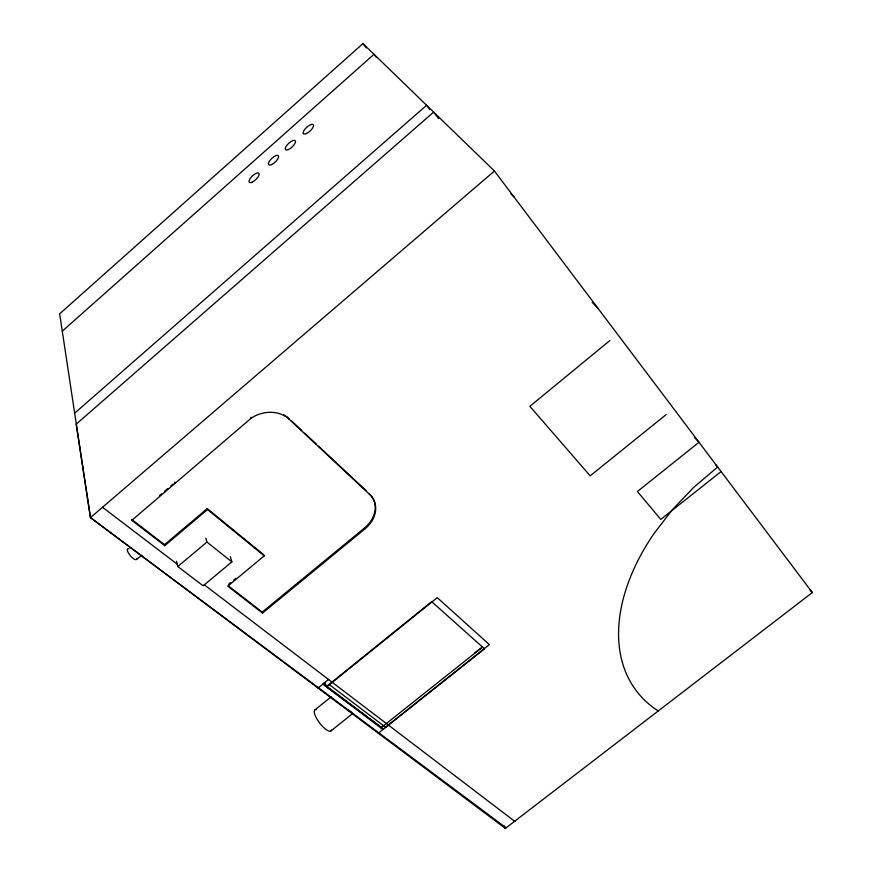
<?xml version="1.0" encoding="UTF-8"?>
<svg xmlns="http://www.w3.org/2000/svg" width="872" height="872" viewBox="0 0 872 872"><rect width="100%" height="100%" fill="white"/><g stroke="black" fill="none" stroke-linecap="round" stroke-linejoin="round"><path stroke-width="1.31" d="M658.229 710.963L812.344 592.557L494.435 171.01L362.97 43.6L59.656 313.833L90.459 517.619L505.368 828.4L658.229 710.963A198.881 127.574 -38 0 1 654.065 533.468L672.29 509.793L693.665 487.426L717.667 467.011L715.814 465.027M62.304 331.153L374.012 54.304L376.508 57.53M74.829 413.034L426.604 105.283L429.885 109.556M506.12 827.822L90.459 517.619L494.435 171.01M159.554 495.547L161.625 493.781M164.732 491.132L167.838 488.483M170.945 485.835L173.005 484.069M164.775 545.665L131.814 520.355L251.245 418.135A29.332 24.547 -20 0 1 289.133 419.192L369.663 494.468A29.506 23.37 -24.4 0 1 364.943 528.901L262.537 613.081L227.766 586.18L264.216 555.856L263.889 554.897L207.242 508.594L164.546 544.673L164.775 545.665L207.514 509.542L207.242 508.594M230.317 556.685L231.865 561.862L203.165 585.831L177.79 566.538L206.915 542.057L205.814 538.133M228.519 584.327L230.6 582.594M233.729 580L235.811 578.267M262.537 613.081L262.221 612.09L364.518 527.974A29.474 23.359 -24.4 0 0 371.319 495.874M609.833 340.571L529.871 406.33L590.17 475.85L666.263 414.483M317.986 688.041L328.57 679.495M326.27 686.711L431.684 601.658L484.505 648.844L378.306 733.232M315.032 709.808L331.404 696.63M330.902 730.976L352.506 713.678M380.846 727.902L482.51 647.068L474.891 652.812M385.457 727.183L489.366 644.593L437.264 597.647L326.575 686.94A84.399 23.653 52.5 0 1 324.231 682.656M721.09 471.545L660.769 519.396L637.399 491.525L699.006 442.278L694.395 437.352M136.446 559.497L141.776 555.344M381.391 727.466L326.575 686.94L325.245 683.201M326.837 686.242L383.538 729.079M322.847 684.117L382.982 729.515M329.082 684.433L385.697 727.357M102.514 507.286L177.147 564.14M204.179 584.741L515.003 821.522M164.546 544.673L131.618 519.363L131.814 520.355M228.54 586.006L262.221 612.09M206.915 542.057L231.865 561.862M207.514 509.542L264.216 555.856M291.738 421.111L301.679 430.397M304.655 433.188L316.569 444.328M318.563 446.192L366.24 490.783M510.948 193.911L513.859 196.767M592.197 302.333L597.821 308.099M809.728 589.668L812.344 592.557M362.97 43.6L366.305 47.906M438.605 118.581L433.646 112.096L76.202 424.173L90.459 517.619M369.216 493.574L369.663 494.468M364.518 527.974L364.943 528.901M504.245 825.948L505.368 828.4M288.763 418.32L289.133 419.192M250.907 417.263L251.245 418.135M297.886 582.681L298.377 583.76M175.327 483.252L174.858 482.118L175.098 483.066M176.525 561.263L177.79 566.538M331.534 730.006A13.233 4.186 52.6 0 1 319.359 722.637A13.233 4.186 52.6 0 1 316.242 709.623M136.719 558.908A6.965 2.267 50.7 0 1 129.764 554.984A6.965 2.267 50.7 0 1 128.991 548.739M352.288 712.729A13.767 4.044 52.3 0 1 348.004 709.623M283.716 414.723A29.299 24.536 -20 0 1 285.526 415.791M286.376 416.38A29.299 24.536 -20 0 1 288 417.644M306.486 133.514A6.693 2.518 -42.4 0 0 313.517 125.067A6.693 2.518 -42.4 0 0 305.069 128.991A6.693 2.518 -42.4 0 0 306.486 133.514M288.458 149.537A6.66 2.518 -42.8 0 0 295.499 141.09A6.66 2.518 -42.8 0 0 287.171 144.905A6.66 2.518 -42.8 0 0 288.458 149.537M271.574 164.59A6.638 2.507 -43.2 0 0 278.626 156.132A6.638 2.507 -43.2 0 0 270.407 159.859A6.638 2.507 -43.2 0 0 271.574 164.59M252.041 182.237A6.616 2.496 -43.6 0 0 259.115 173.768A6.616 2.496 -43.6 0 0 251.016 177.398A6.616 2.496 -43.6 0 0 252.041 182.237"/></g></svg>
